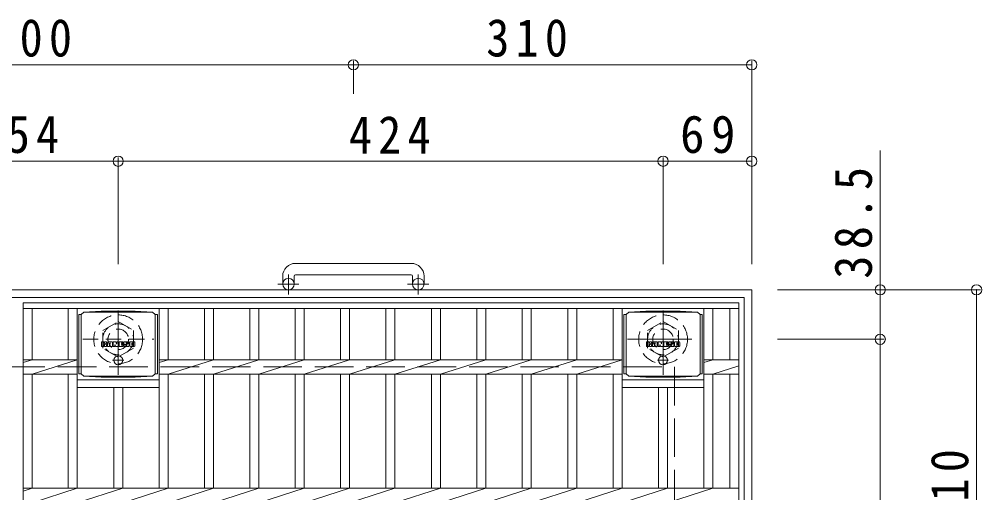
# Model space of a CAD drawing. Units: millimetres at full size, sheet at 1:10; details may follow other scales. Extents: x -1978 to 2264, y -1938 to 1837.
# Drawn here: x -1055 to -306, y 1467 to 1835 of the extents above; entities that cross this region are included whole.
import ezdxf

# ---------------------------------------------------------------- set-up
doc = ezdxf.new("R2010")
doc.units = ezdxf.units.MM
doc.header["$LTSCALE"] = 10
doc.header["$PDMODE"] = 32
doc.header["$PDSIZE"] = 8
for name, pattern in [('CHAIN1', [8, 5, -1, 1, -1]), ('DASHED1', [1.8, 1.2, -0.6]), ('DASHED3', [4, 3, -1])]:
    doc.linetypes.add(name, pattern=pattern)
for name, color, linetype, lineweight in [('C-1', 2, 'Continuous', 9), ('C-2', 3, 'Continuous', 9), ('C-4', 7, 'Continuous', 9), ('C-9', 2, 'Continuous', 9), ('C-F', 7, 'Continuous', 9)]:
    doc.layers.add(name, color=color, linetype=linetype, lineweight=lineweight)
doc.styles.add('ＭＳ ゴシック', font='')
doc.styles.get('ＭＳ ゴシック').set_extended_font_data('MS Gothic')

msp = doc.modelspace()

# ---------------------------------------------------------------- linework, layer by layer
at = {"layer": 'C-1'}
for p, q in [((-750.28, 1645.04), (-840.28, 1645.04)), ((-850.28, 1635.04), (-850.28, 1628.94)), ((-841.28, 1635.04), (-841.28, 1628.94)), ((-840.28, 1636.04), (-750.28, 1636.04)), ((-749.28, 1635.04), (-749.28, 1628.94)), ((-740.28, 1635.04), (-740.28, 1628.94)), ((-1605.28, 1624.44), (-485.28, 1624.44)), ((-491.28, 1618.44), (-1599.28, 1618.44)), ((-491.28, 510.44), (-491.28, 1618.44)), ((-485.28, 504.44), (-485.28, 1624.44))]:
    msp.add_line(p, q, dxfattribs=at)
at = {"layer": 'C-1', "linetype": 'CHAIN1'}
for p, q in [((-845.78, 1620.84), (-845.78, 1636.43)), ((-744.78, 1620.84), (-744.78, 1636.43)), ((-837.61, 1628.94), (-854.02, 1628.94)), ((-736.61, 1628.94), (-753.02, 1628.94)), ((-978.28, 1558.31), (-978.28, 1613.58)), ((-554.28, 1558.31), (-554.28, 1613.58)), ((-581.91, 1585.94), (-526.64, 1585.94))]:
    msp.add_line(p, q, dxfattribs=at)
at = {"layer": 'C-1', "linetype": 'DASHED1'}
msp.add_line((-1005.91, 1585.94), (-950.64, 1585.94), dxfattribs=at)
at = {"layer": 'C-1', "linetype": 'DASHED3'}
for p, q in [((-1545.28, 1564.44), (-545.28, 1564.44)), ((-545.28, 1564.44), (-545.28, 564.44))]:
    msp.add_line(p, q, dxfattribs=at)
at = {"layer": 'C-1', "linetype": 'DASHED1'}
for points in [[(-966.28, 1592.87), (-966.28, 1579.01), (-978.28, 1572.09), (-990.28, 1579.01), (-990.28, 1592.87), (-978.28, 1599.8)], [(-542.28, 1592.87), (-542.28, 1579.01), (-554.28, 1572.09), (-566.28, 1579.01), (-566.28, 1592.87), (-554.28, 1599.8)]]:
    msp.add_lwpolyline(points, close=True, dxfattribs=at)
at = {"layer": 'C-1'}
for centre in [(-845.78, 1628.94), (-744.78, 1628.94)]:
    msp.add_circle(centre, 4.5, dxfattribs=at)
at = {"layer": 'C-1', "linetype": 'DASHED1'}
for centre, radius in [((-978.28, 1585.94), 19), ((-554.28, 1585.94), 19), ((-978.28, 1585.94), 12), ((-554.28, 1585.94), 12), ((-978.28, 1585.94), 8), ((-554.28, 1585.94), 8)]:
    msp.add_circle(centre, radius, dxfattribs=at)
at = {"layer": 'C-1'}
for centre, radius, start, end in [((-840.28, 1635.04), 10, 90, 180), ((-750.28, 1635.04), 10, 0, 90), ((-840.28, 1635.04), 1, 90, 180), ((-750.28, 1635.04), 1, 0, 90)]:
    msp.add_arc(centre, radius, start, end, dxfattribs=at)
at = {"layer": 'C-2'}
for p, q in [((-495.25, 1614.44), (-1052.25, 1614.44)), ((-1052.25, 1614.44), (-1052.25, 514.44)), ((-495.25, 1614.44), (-495.25, 514.44)), ((-495.25, 1609.94), (-1052.25, 1609.94)), ((-1045.25, 1570.1), (-1045.25, 1609.94)), ((-1017.08, 1570.1), (-1017.08, 1609.94)), ((-1010.08, 1470.1), (-1010.08, 1609.94)), ((-946.48, 1470.1), (-946.48, 1609.94)), ((-939.48, 1570.1), (-939.48, 1609.94)), ((-911.15, 1570.1), (-911.15, 1609.94)), ((-904.15, 1570.1), (-904.15, 1609.94)), ((-875.85, 1570.1), (-875.85, 1609.94)), ((-868.85, 1570.1), (-868.85, 1609.94)), ((-840.55, 1570.1), (-840.55, 1609.94)), ((-833.55, 1570.1), (-833.55, 1609.94)), ((-805.25, 1570.1), (-805.25, 1609.94)), ((-798.25, 1570.1), (-798.25, 1609.94)), ((-769.95, 1570.1), (-769.95, 1609.94)), ((-762.95, 1570.1), (-762.95, 1609.94)), ((-734.55, 1570.1), (-734.55, 1609.94)), ((-727.55, 1570.1), (-727.55, 1609.94)), ((-699.15, 1570.1), (-699.15, 1609.94)), ((-692.15, 1570.1), (-692.15, 1609.94)), ((-663.85, 1570.1), (-663.85, 1609.94)), ((-656.85, 1570.1), (-656.85, 1609.94)), ((-628.45, 1570.1), (-628.45, 1609.94)), ((-621.45, 1570.1), (-621.45, 1609.94)), ((-593.08, 1570.1), (-593.08, 1609.94)), ((-586.08, 1470.1), (-586.08, 1609.94)), ((-522.48, 1470.1), (-522.48, 1609.94)), ((-515.48, 1570.1), (-515.48, 1609.94)), ((-502.25, 1570.1), (-502.25, 1609.94)), ((-1010.08, 1570.1), (-1052.25, 1570.1)), ((-1052.25, 1567.86), (-1045.25, 1570.1)), ((-1045.25, 1558.79), (-1010.08, 1570.1)), ((-586.08, 1570.1), (-946.48, 1570.1)), ((-946.48, 1567.86), (-939.48, 1570.1)), ((-939.48, 1558.79), (-904.15, 1570.1)), ((-904.15, 1558.79), (-868.85, 1570.1)), ((-868.85, 1558.79), (-833.55, 1570.1)), ((-833.55, 1558.79), (-798.25, 1570.1)), ((-798.25, 1558.79), (-762.95, 1570.1)), ((-762.95, 1558.79), (-727.55, 1570.1)), ((-727.55, 1558.79), (-692.15, 1570.1)), ((-692.15, 1558.79), (-656.85, 1570.1)), ((-656.85, 1558.79), (-621.45, 1570.1)), ((-621.45, 1558.79), (-586.08, 1570.1)), ((-495.25, 1570.1), (-522.48, 1570.1)), ((-522.48, 1567.86), (-515.48, 1570.1)), ((-1010.08, 1558.79), (-1052.25, 1558.79)), ((-1045.25, 1470.1), (-1045.25, 1558.79)), ((-1017.08, 1470.1), (-1017.08, 1558.79)), ((-586.08, 1558.79), (-946.48, 1558.79)), ((-939.48, 1470.1), (-939.48, 1558.79)), ((-911.15, 1470.1), (-911.15, 1558.79)), ((-904.15, 1470.1), (-904.15, 1558.79)), ((-875.85, 1470.1), (-875.85, 1558.79)), ((-868.85, 1470.1), (-868.85, 1558.79)), ((-840.55, 1470.1), (-840.55, 1558.79)), ((-833.55, 1470.1), (-833.55, 1558.79)), ((-805.25, 1470.1), (-805.25, 1558.79)), ((-798.25, 1470.1), (-798.25, 1558.79)), ((-769.95, 1470.1), (-769.95, 1558.79)), ((-762.95, 1470.1), (-762.95, 1558.79)), ((-734.55, 1470.1), (-734.55, 1558.79)), ((-727.55, 1470.1), (-727.55, 1558.79)), ((-699.15, 1470.1), (-699.15, 1558.79)), ((-692.15, 1470.1), (-692.15, 1558.79)), ((-663.85, 1470.1), (-663.85, 1558.79)), ((-656.85, 1470.1), (-656.85, 1558.79)), ((-628.45, 1470.1), (-628.45, 1558.79)), ((-621.45, 1470.1), (-621.45, 1558.79)), ((-593.08, 1470.1), (-593.08, 1558.79)), ((-495.25, 1558.79), (-522.48, 1558.79)), ((-515.48, 1558.79), (-495.25, 1565.36)), ((-515.48, 1470.1), (-515.48, 1558.79)), ((-502.25, 1470.1), (-502.25, 1558.79)), ((-1010.08, 1554.44), (-946.48, 1554.44)), ((-586.08, 1554.44), (-522.48, 1554.44)), ((-1010.08, 1548.44), (-946.48, 1548.44)), ((-981.78, 1470.1), (-981.78, 1548.44)), ((-974.78, 1470.1), (-974.78, 1548.44)), ((-586.08, 1548.44), (-522.48, 1548.44)), ((-557.78, 1470.1), (-557.78, 1548.44)), ((-550.78, 1470.1), (-550.78, 1548.44)), ((-495.25, 1470.1), (-1052.25, 1470.1)), ((-1052.25, 1467.86), (-1045.25, 1470.1)), ((-1045.25, 1458.79), (-1010.08, 1470.1)), ((-1010.08, 1458.79), (-974.78, 1470.1)), ((-974.78, 1458.79), (-939.48, 1470.1)), ((-939.48, 1458.79), (-904.15, 1470.1)), ((-904.15, 1458.79), (-868.85, 1470.1)), ((-868.85, 1458.79), (-833.55, 1470.1)), ((-833.55, 1458.79), (-798.25, 1470.1)), ((-798.25, 1458.79), (-762.95, 1470.1)), ((-762.95, 1458.79), (-727.55, 1470.1)), ((-727.55, 1458.79), (-692.15, 1470.1)), ((-692.15, 1458.79), (-656.85, 1470.1)), ((-656.85, 1458.79), (-621.45, 1470.1)), ((-621.45, 1458.79), (-586.08, 1470.1)), ((-586.08, 1458.79), (-550.78, 1470.1)), ((-550.78, 1458.79), (-515.48, 1470.1))]:
    msp.add_line(p, q, dxfattribs=at)
at = {"layer": 'C-4'}
for p, q in [((-1295.28, 1799.44), (-795.28, 1799.44)), ((-795.28, 1802.44), (-795.28, 1776.98)), ((-795.28, 1799.44), (-485.28, 1799.44)), ((-485.28, 1802.44), (-485.28, 1644.44)), ((-385.28, 1585.94), (-385.28, 1732.75)), ((-1132.28, 1724.44), (-978.28, 1724.44)), ((-978.28, 1727.44), (-978.28, 1644.44)), ((-978.28, 1724.44), (-554.28, 1724.44)), ((-554.28, 1727.44), (-554.28, 1644.44)), ((-554.28, 1724.44), (-485.28, 1724.44)), ((-307.28, 1624.44), (-465.28, 1624.44)), ((-310.28, 1314.44), (-310.28, 1624.44)), ((-382.28, 1585.94), (-465.28, 1585.94)), ((-385.28, 542.94), (-385.28, 1585.94))]:
    msp.add_line(p, q, dxfattribs=at)
for p in [(-795.28, 1799.44), (-485.28, 1799.44), (-978.28, 1724.44), (-554.28, 1724.44), (-485.28, 1724.44), (-385.28, 1624.44), (-310.28, 1624.44), (-385.28, 1585.94)]:
    msp.add_point(p, dxfattribs=at)
at = {"layer": 'C-9'}
for p, q in [((-1007.03, 1605.13), (-1008.83, 1605.13)), ((-1008.83, 1605.13), (-1008.83, 1559.21)), ((-1007.03, 1605.17), (-1005.03, 1607.17)), ((-1007.03, 1559.17), (-1007.03, 1605.17)), ((-1005.03, 1607.17), (-991.56, 1607.85)), ((-1005.03, 1607.17), (-951.53, 1607.17)), ((-964.99, 1607.85), (-991.56, 1607.85)), ((-951.53, 1607.17), (-964.99, 1607.85)), ((-949.53, 1605.17), (-951.53, 1607.17)), ((-949.53, 1559.17), (-949.53, 1605.17)), ((-949.53, 1605.13), (-947.73, 1605.13)), ((-947.73, 1605.13), (-947.73, 1559.21)), ((-583.03, 1605.13), (-584.83, 1605.13)), ((-584.83, 1605.13), (-584.83, 1559.21)), ((-583.03, 1605.17), (-581.03, 1607.17)), ((-583.03, 1559.17), (-583.03, 1605.17)), ((-581.03, 1607.17), (-567.56, 1607.85)), ((-581.03, 1607.17), (-527.53, 1607.17)), ((-540.99, 1607.85), (-567.56, 1607.85)), ((-527.53, 1607.17), (-540.99, 1607.85)), ((-525.53, 1605.17), (-527.53, 1607.17)), ((-525.53, 1559.17), (-525.53, 1605.17)), ((-525.53, 1605.13), (-523.73, 1605.13)), ((-523.73, 1605.13), (-523.73, 1559.21)), ((-1007.03, 1559.21), (-1008.83, 1559.21)), ((-1007.03, 1559.17), (-1005.03, 1557.17)), ((-949.53, 1559.17), (-951.53, 1557.17)), ((-949.53, 1559.21), (-947.73, 1559.21)), ((-583.03, 1559.21), (-584.83, 1559.21)), ((-583.03, 1559.17), (-581.03, 1557.17)), ((-525.53, 1559.17), (-527.53, 1557.17)), ((-525.53, 1559.21), (-523.73, 1559.21)), ((-1005.03, 1557.17), (-991.56, 1556.49)), ((-1005.03, 1557.17), (-951.53, 1557.17)), ((-964.99, 1556.49), (-991.56, 1556.49)), ((-951.53, 1557.17), (-964.99, 1556.49)), ((-581.03, 1557.17), (-567.56, 1556.49)), ((-581.03, 1557.17), (-527.53, 1557.17)), ((-540.99, 1556.49), (-567.56, 1556.49)), ((-527.53, 1557.17), (-540.99, 1556.49))]:
    msp.add_line(p, q, dxfattribs=at)
at = {"layer": 'C-9', "linetype": 'CHAIN1'}
for p, q in [((-978.28, 1573.36), (-978.28, 1565.98)), ((-554.28, 1573.36), (-554.28, 1565.98)), ((-973.92, 1569.67), (-982.63, 1569.67)), ((-549.92, 1569.67), (-558.63, 1569.67))]:
    msp.add_line(p, q, dxfattribs=at)
at = {"layer": 'C-9'}
for centre in [(-978.28, 1569.67), (-554.28, 1569.67)]:
    msp.add_circle(centre, 3.5, dxfattribs=at)
at = {"layer": 'C-F'}
for p, q in [((-991.29, 1580.57), (-991.29, 1583.93)), ((-989.61, 1584.08), (-991.13, 1584.08)), ((-991.13, 1580.42), (-989.61, 1580.42)), ((-989.45, 1583.93), (-989.45, 1583)), ((-989.45, 1580.57), (-989.45, 1581.66)), ((-988.95, 1583.93), (-988.95, 1583)), ((-988.95, 1580.57), (-988.95, 1581.66)), ((-988.8, 1580.42), (-987.44, 1580.42)), ((-987.44, 1584.08), (-988.79, 1584.08)), ((-987.29, 1583.93), (-987.29, 1583.15)), ((-987.28, 1580.57), (-987.28, 1581.5)), ((-986.62, 1580.57), (-986.62, 1583.56)), ((-985.11, 1580.42), (-986.46, 1580.42)), ((-983.31, 1584.08), (-986.1, 1584.08)), ((-984.96, 1582.29), (-984.96, 1582.83)), ((-984.96, 1580.57), (-984.96, 1580.99)), ((-984.5, 1582.24), (-984.9, 1582.24)), ((-984.45, 1582.29), (-984.45, 1582.83)), ((-984.45, 1580.57), (-984.45, 1580.99)), ((-984.29, 1580.42), (-982.94, 1580.42)), ((-982.78, 1580.57), (-982.78, 1583.56)), ((-982.11, 1583.93), (-982.11, 1580.57)), ((-981.95, 1584.08), (-980.25, 1584.08)), ((-980.95, 1580.42), (-981.95, 1580.42)), ((-980.79, 1580.57), (-980.79, 1581.48)), ((-980.3, 1580.53), (-980.59, 1581.51)), ((-978.28, 1580.42), (-980.15, 1580.42)), ((-980.1, 1583.97), (-979.62, 1582.48)), ((-979.46, 1583.93), (-979.46, 1582.51)), ((-979.3, 1584.08), (-978.28, 1584.08)), ((-978.12, 1583.93), (-978.12, 1580.57)), ((-977.61, 1580.57), (-977.61, 1583.93)), ((-977.46, 1584.08), (-974.44, 1584.08)), ((-977.46, 1580.42), (-974.45, 1580.42)), ((-974.44, 1581.85), (-975.56, 1581.85)), ((-974.45, 1581.42), (-975.56, 1581.42)), ((-974.44, 1583.09), (-975.55, 1583.09)), ((-974.44, 1582.65), (-975.55, 1582.65)), ((-974.29, 1580.57), (-974.29, 1581.26)), ((-974.28, 1583.25), (-974.28, 1583.93)), ((-974.28, 1582), (-974.28, 1582.5)), ((-973.77, 1581.43), (-973.77, 1580.94)), ((-973.62, 1581.58), (-972.26, 1581.58)), ((-970.29, 1584.08), (-973.35, 1584.08)), ((-971.76, 1581.91), (-973.35, 1581.91)), ((-970.2, 1580.42), (-973.25, 1580.42)), ((-972.12, 1582.74), (-972.12, 1583.15)), ((-972.11, 1581.43), (-972.11, 1581.32)), ((-971.96, 1582.58), (-970.2, 1582.58)), ((-971.61, 1581.76), (-971.61, 1581.32)), ((-971.6, 1583.06), (-971.6, 1583.15)), ((-971.44, 1582.9), (-969.77, 1582.9)), ((-969.77, 1583.56), (-969.77, 1582.9)), ((-969.26, 1580.94), (-969.26, 1583.56)), ((-965.79, 1584.08), (-968.74, 1584.08)), ((-965.79, 1580.42), (-968.74, 1580.42)), ((-967.59, 1581.74), (-967.59, 1582.76)), ((-966.94, 1581.74), (-966.94, 1582.76)), ((-965.27, 1583.56), (-965.27, 1580.94)), ((-567.29, 1580.57), (-567.29, 1583.93)), ((-565.61, 1584.08), (-567.13, 1584.08)), ((-567.13, 1580.42), (-565.61, 1580.42)), ((-565.45, 1583.93), (-565.45, 1583)), ((-565.45, 1580.57), (-565.45, 1581.66)), ((-564.95, 1583.93), (-564.95, 1583)), ((-564.95, 1580.57), (-564.95, 1581.66)), ((-563.44, 1584.08), (-564.79, 1584.08)), ((-564.79, 1580.42), (-563.44, 1580.42)), ((-563.28, 1583.93), (-563.28, 1583.15)), ((-563.28, 1580.57), (-563.28, 1581.5)), ((-562.62, 1580.57), (-562.62, 1583.56)), ((-561.11, 1580.42), (-562.46, 1580.42)), ((-559.31, 1584.08), (-562.1, 1584.08)), ((-560.96, 1582.29), (-560.96, 1582.83)), ((-560.96, 1580.57), (-560.96, 1580.99)), ((-560.5, 1582.24), (-560.9, 1582.24)), ((-560.45, 1582.29), (-560.45, 1582.83)), ((-560.45, 1580.57), (-560.45, 1580.99)), ((-560.29, 1580.42), (-558.94, 1580.42)), ((-558.78, 1580.57), (-558.78, 1583.56)), ((-558.11, 1583.93), (-558.11, 1580.57)), ((-557.95, 1584.08), (-556.25, 1584.08)), ((-556.95, 1580.42), (-557.95, 1580.42)), ((-556.79, 1580.57), (-556.79, 1581.48)), ((-556.3, 1580.53), (-556.59, 1581.51)), ((-554.28, 1580.42), (-556.15, 1580.42)), ((-556.1, 1583.97), (-555.62, 1582.48)), ((-555.46, 1583.93), (-555.46, 1582.51)), ((-555.3, 1584.08), (-554.28, 1584.08)), ((-554.12, 1583.93), (-554.12, 1580.57)), ((-553.61, 1580.57), (-553.61, 1583.93)), ((-553.46, 1584.08), (-550.44, 1584.08)), ((-553.46, 1580.42), (-550.45, 1580.42)), ((-550.44, 1581.85), (-551.56, 1581.85)), ((-550.45, 1581.42), (-551.56, 1581.42)), ((-550.44, 1583.09), (-551.55, 1583.09)), ((-550.44, 1582.65), (-551.55, 1582.65)), ((-550.29, 1580.57), (-550.29, 1581.26)), ((-550.28, 1583.25), (-550.28, 1583.93)), ((-550.28, 1582), (-550.28, 1582.5)), ((-549.77, 1581.43), (-549.77, 1580.94)), ((-549.62, 1581.58), (-548.26, 1581.58)), ((-546.29, 1584.08), (-549.35, 1584.08)), ((-547.76, 1581.91), (-549.35, 1581.91)), ((-546.2, 1580.42), (-549.25, 1580.42)), ((-548.12, 1582.74), (-548.12, 1583.15)), ((-548.11, 1581.43), (-548.11, 1581.32)), ((-547.96, 1582.58), (-546.2, 1582.58)), ((-547.61, 1581.76), (-547.61, 1581.32)), ((-547.6, 1583.06), (-547.6, 1583.15)), ((-547.44, 1582.9), (-545.77, 1582.9)), ((-545.77, 1583.56), (-545.77, 1582.9)), ((-545.26, 1580.94), (-545.26, 1583.56)), ((-541.79, 1584.08), (-544.74, 1584.08)), ((-541.79, 1580.42), (-544.74, 1580.42)), ((-543.59, 1581.74), (-543.59, 1582.76)), ((-542.94, 1581.74), (-542.94, 1582.76)), ((-541.27, 1583.56), (-541.27, 1580.94))]:
    msp.add_line(p, q, dxfattribs=at)
for centre, radius, start, end in [((-991.13, 1583.93), 0.157, 90, 180), ((-991.13, 1580.57), 0.157, 180, 270), ((-989.61, 1583.93), 0.157, 0, 90), ((-989.61, 1580.57), 0.157, 270, 0), ((-989.2, 1583), 0.251, 180, 0), ((-989.2, 1581.66), 0.249, 0, 180), ((-988.8, 1580.57), 0.157, 180, 270), ((-988.79, 1583.93), 0.157, 90, 180), ((-988.36, 1582.33), 0.088, 97.33171, 266.57183), ((-988.66, 1584.66), 2.27, 277.33171, 299.42073), ((-988.47, 1580.6), 1.64, 53.71985, 86.57183), ((-987.81, 1583.15), 0.524, 299.42073, 0), ((-987.81, 1581.5), 0.524, 0, 53.71985), ((-987.44, 1583.93), 0.157, 0, 90), ((-987.44, 1580.57), 0.157, 270, 0), ((-986.1, 1583.56), 0.524, 90, 180), ((-986.46, 1580.57), 0.157, 180, 270), ((-985.11, 1580.57), 0.157, 270, 0), ((-984.7, 1582.83), 0.255, 0, 180), ((-984.7, 1580.99), 0.255, 0, 180), ((-984.9, 1582.29), 0.052, 180, 270), ((-984.5, 1582.29), 0.052, 270, 0), ((-984.29, 1580.57), 0.157, 180, 270), ((-983.31, 1583.56), 0.524, 0, 90), ((-982.94, 1580.57), 0.157, 270, 0), ((-981.95, 1583.93), 0.157, 90, 180), ((-981.95, 1580.57), 0.157, 180, 270), ((-980.95, 1580.57), 0.157, 270, 0), ((-980.69, 1581.48), 0.101, 16.48875, 180), ((-980.15, 1580.57), 0.157, 196.48875, 270), ((-980.25, 1583.93), 0.157, 17.75635, 90), ((-979.54, 1582.51), 0.083, 197.75635, 0), ((-979.3, 1583.93), 0.157, 90, 180), ((-978.28, 1583.93), 0.157, 0, 90), ((-978.28, 1580.57), 0.157, 270, 0), ((-977.46, 1583.93), 0.157, 90, 180), ((-977.46, 1580.57), 0.157, 180, 270), ((-975.55, 1582.87), 0.22, 90, 270), ((-975.56, 1581.63), 0.214, 90, 270), ((-974.45, 1581.26), 0.157, 0, 90), ((-974.45, 1580.57), 0.157, 270, 0), ((-974.44, 1583.93), 0.157, 0, 90), ((-974.44, 1583.25), 0.157, 270, 0), ((-974.44, 1582.5), 0.157, 0, 90), ((-974.44, 1582), 0.157, 270, 0), ((-971.4, 1583), 2.38, 157.10112, 202.89888), ((-973.62, 1581.43), 0.157, 90, 180), ((-973.25, 1580.94), 0.524, 180, 270), ((-973.35, 1583.82), 0.262, 90, 157.10112), ((-973.35, 1582.18), 0.262, 202.89888, 270), ((-972.26, 1581.43), 0.157, 0, 90), ((-971.86, 1583.15), 0.259, 0, 180), ((-971.96, 1582.74), 0.157, 180, 270), ((-971.86, 1581.32), 0.25, 180, 0), ((-971.76, 1581.76), 0.157, 0, 90), ((-971.44, 1583.06), 0.157, 180, 270), ((-970.29, 1583.56), 0.524, 0, 90), ((-970.2, 1582.32), 0.262, 22.90802, 90), ((-970.2, 1580.68), 0.262, 270, 337.09198), ((-972.14, 1581.5), 2.37, 337.09198, 22.90802), ((-968.74, 1583.56), 0.524, 90, 180), ((-968.74, 1580.94), 0.524, 180, 270), ((-967.26, 1582.76), 0.321, 0, 180), ((-967.26, 1581.74), 0.321, 180, 0), ((-965.79, 1583.56), 0.524, 0, 90), ((-965.79, 1580.94), 0.524, 270, 0), ((-567.13, 1583.93), 0.157, 90, 180), ((-567.13, 1580.57), 0.157, 180, 270), ((-565.61, 1583.93), 0.157, 0, 90), ((-565.61, 1580.57), 0.157, 270, 0), ((-565.2, 1583), 0.251, 180, 0), ((-565.2, 1581.66), 0.249, 0, 180), ((-564.79, 1583.93), 0.157, 90, 180), ((-564.79, 1580.57), 0.157, 180, 270), ((-564.36, 1582.33), 0.088, 97.33171, 266.57183), ((-564.66, 1584.66), 2.27, 277.33171, 299.42073), ((-564.47, 1580.6), 1.64, 53.71985, 86.57183), ((-563.81, 1583.15), 0.524, 299.42073, 0), ((-563.81, 1581.5), 0.524, 0, 53.71985), ((-563.44, 1583.93), 0.157, 0, 90), ((-563.44, 1580.57), 0.157, 270, 0), ((-562.1, 1583.56), 0.524, 90, 180), ((-562.46, 1580.57), 0.157, 180, 270), ((-561.11, 1580.57), 0.157, 270, 0), ((-560.7, 1582.83), 0.255, 0, 180), ((-560.7, 1580.99), 0.255, 0, 180), ((-560.9, 1582.29), 0.052, 180, 270), ((-560.5, 1582.29), 0.052, 270, 0), ((-560.29, 1580.57), 0.157, 180, 270), ((-559.31, 1583.56), 0.524, 0, 90), ((-558.94, 1580.57), 0.157, 270, 0), ((-557.95, 1583.93), 0.157, 90, 180), ((-557.95, 1580.57), 0.157, 180, 270), ((-556.95, 1580.57), 0.157, 270, 0), ((-556.69, 1581.48), 0.101, 16.48875, 180), ((-556.15, 1580.57), 0.157, 196.48875, 270), ((-556.25, 1583.93), 0.157, 17.75635, 90), ((-555.54, 1582.51), 0.083, 197.75635, 0), ((-555.3, 1583.93), 0.157, 90, 180), ((-554.28, 1583.93), 0.157, 0, 90), ((-554.28, 1580.57), 0.157, 270, 0), ((-553.46, 1583.93), 0.157, 90, 180), ((-553.46, 1580.57), 0.157, 180, 270), ((-551.55, 1582.87), 0.22, 90, 270), ((-551.56, 1581.63), 0.214, 90, 270), ((-550.45, 1581.26), 0.157, 0, 90), ((-550.45, 1580.57), 0.157, 270, 0), ((-550.44, 1583.93), 0.157, 0, 90), ((-550.44, 1583.25), 0.157, 270, 0), ((-550.44, 1582.5), 0.157, 0, 90), ((-550.44, 1582), 0.157, 270, 0), ((-547.4, 1583), 2.38, 157.10112, 202.89888), ((-549.62, 1581.43), 0.157, 90, 180), ((-549.25, 1580.94), 0.524, 180, 270), ((-549.35, 1583.82), 0.262, 90, 157.10112), ((-549.35, 1582.18), 0.262, 202.89888, 270), ((-548.26, 1581.43), 0.157, 0, 90), ((-547.86, 1583.15), 0.259, 0, 180), ((-547.96, 1582.74), 0.157, 180, 270), ((-547.86, 1581.32), 0.25, 180, 0), ((-547.76, 1581.76), 0.157, 0, 90), ((-547.44, 1583.06), 0.157, 180, 270), ((-546.29, 1583.56), 0.524, 0, 90), ((-546.2, 1582.32), 0.262, 22.90802, 90), ((-546.2, 1580.68), 0.262, 270, 337.09198), ((-548.14, 1581.5), 2.37, 337.09198, 22.90802), ((-544.74, 1583.56), 0.524, 90, 180), ((-544.74, 1580.94), 0.524, 180, 270), ((-543.26, 1582.76), 0.321, 0, 180), ((-543.26, 1581.74), 0.321, 180, 0), ((-541.79, 1583.56), 0.524, 0, 90), ((-541.79, 1580.94), 0.524, 270, 0)]:
    msp.add_arc(centre, radius, start, end, dxfattribs=at)

# ---------------------------------------------------------------- texts
at = {"layer": 'C-4', "color": 2, "char_height": 29.33, "attachment_point": 7, "style": 'ＭＳ ゴシック'}
for s, insert in [('\\T1.27;\\W0.9;500', (-1077.78, 1805.44)), ('\\T1.27;\\W0.9;310', (-691.86, 1805.44)), ('\\T1.27;\\W0.9;154', (-1087.78, 1730.44)), ('\\T1.27;\\W0.9;424', (-798.78, 1730.44)), ('\\T1.27;\\W0.95;69', (-541.03, 1730.44))]:
    msp.add_mtext(s, dxfattribs=dict(at, insert=insert))
at = {"layer": 'C-4', "color": 2, "char_height": 29.33, "attachment_point": 7, "rotation": 90, "style": 'ＭＳ ゴシック'}
for s, insert in [('\\T1.28;\\W0.9;38.5', (-391.28, 1633.07)), ('\\T1.27;\\W0.9;310', (-316.28, 1436.94))]:
    msp.add_mtext(s, dxfattribs=dict(at, insert=insert))

doc.saveas('drawing.dxf')
